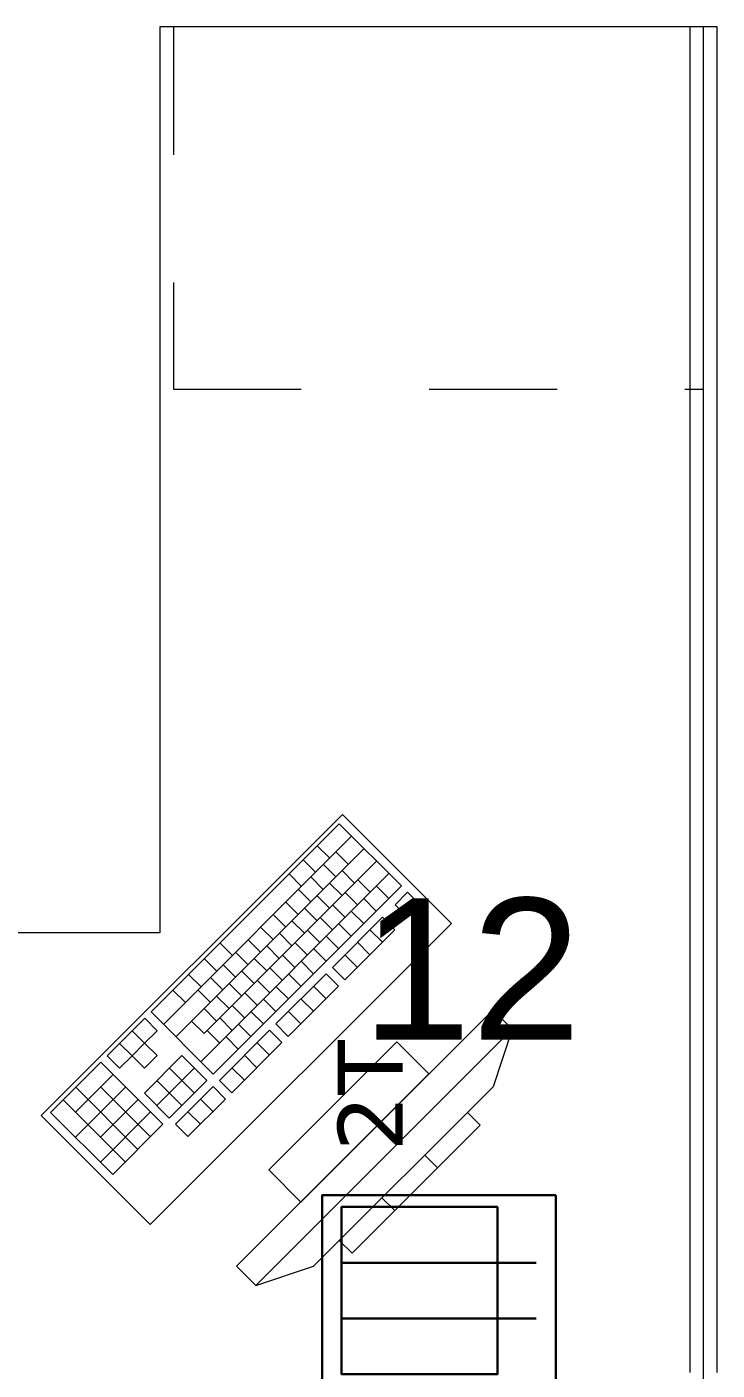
# Model space of a CAD drawing. Header units: inches. Extents: x -19 to 5698, y -728 to 92.
# Drawn here: x 206.317 to 207.079, y 35.002 to 36.485 of the extents above; entities that cross this region are included whole.
import ezdxf

# ---------------------------------------------------------------- set-up
doc = ezdxf.new("R2010")
doc.units = ezdxf.units.IN
doc.header["$MEASUREMENT"] = 0
doc.linetypes.add('HIDDEN', pattern=[0.375, 0.25, -0.125])
doc.linetypes.add('Rayas', pattern=[0.282222, 0.141111, -0.141111])
doc.layers.get('0').update_dxf_attribs({"color": 61})
doc.layers.add('00 conduct tomacorr', color=120, linetype='HIDDEN', lineweight=30)
doc.layers.add('00 IE LUZ EMERGENCIA', color=253, linetype='Continuous', lineweight=0)
doc.layers.add('Interior - Mobiliario', color=7, linetype='Continuous')
doc.styles.add('Annotative', font='arial.ttf')

# ---------------------------------------------------------------- blocks, each defined once
blk = doc.blocks.new('CAJA POP UP 6 MODULOS')
at = {"layer": '00 conduct tomacorr', "linetype": 'Continuous'}
for p, q in [((-0.095, -0.165), (-0.095, -0.0151)), ((-0.052, -0.165), (-0.052, -0.0151)), ((0.052, -0.165), (0.052, -0.0151)), ((0.095, -0.165), (0.095, -0.0151)), ((0, -0.165), (0, -0.18))]:
    blk.add_line(p, q, dxfattribs=at)
for points in [[(-0.147, 0), (0.147, 0), (0.147, -0.18), (-0.147, -0.18)], [(0, 0), (0.147, 0), (0.147, -0.18), (0, -0.18)]]:
    blk.add_lwpolyline(points, close=True, dxfattribs=at)
for points in [[(-0.138, -0.045), (-0.009, -0.045), (-0.009, -0.165), (-0.138, -0.165), (-0.138, -0.045)], [(0.009, -0.045), (0.138, -0.045), (0.138, -0.165), (0.009, -0.165), (0.009, -0.045)]]:
    blk.add_lwpolyline(points, dxfattribs=at)
at = {"color": 1, "insert": (-0.1807, -0.168), "char_height": 0.05, "attachment_point": 1, "rotation": 180}
blk.add_mtext_dynamic_manual_height_columns('{\\fVerdana|b0|i0|c0|p34;2T}', width=0.000481, gutter_width=0.1561, heights=[0], dxfattribs=at)

msp = doc.modelspace()

# ---------------------------------------------------------------- linework, layer by layer
at = {"layer": '00 conduct tomacorr'}
msp.add_arc((213.3792, 41.6528), 13.3201, 208.09815, 239.01187, dxfattribs=at)
at = {"layer": 'Interior - Mobiliario', "color": 175, "linetype": 'Rayas', "lineweight": 13}
for p, q in [((206.4791, 36.4847), (206.4791, 36.0847)), ((206.4791, 36.0847), (207.0641, 36.0847))]:
    msp.add_line(p, q, dxfattribs=at)
at = {"layer": 'Interior - Mobiliario', "color": 175, "linetype": 'Continuous', "lineweight": 13}
for p, q in [((207.0791, 36.4847), (207.0491, 36.4847)), ((207.0491, 36.4847), (207.0491, 34.9997)), ((207.0791, 34.9997), (207.0791, 36.4847)), ((206.6621, 35.6052), (206.4544, 35.3975)), ((206.7307, 35.5366), (206.6621, 35.6052)), ((206.6758, 35.5915), (206.4681, 35.3838)), ((206.6379, 35.5809), (206.6516, 35.5672)), ((206.6895, 35.5778), (206.4818, 35.37)), ((206.6223, 35.5654), (206.636, 35.5517)), ((206.6585, 35.5742), (206.6722, 35.5604)), ((206.7033, 35.564), (206.5129, 35.3736)), ((206.6447, 35.5603), (206.6584, 35.5466)), ((206.6653, 35.5535), (206.679, 35.5398)), ((206.717, 35.5503), (206.5093, 35.3426)), ((206.523, 35.3289), (206.7307, 35.5366)), ((206.6067, 35.5498), (206.6204, 35.5361)), ((206.6308, 35.5465), (206.6445, 35.5327)), ((206.6515, 35.5397), (206.6652, 35.526)), ((206.6825, 35.5433), (206.6962, 35.5296)), ((206.7031, 35.5365), (206.7168, 35.5228)), ((206.617, 35.5326), (206.6307, 35.5189)), ((206.6376, 35.5258), (206.6513, 35.5121)), ((206.6686, 35.5294), (206.6824, 35.5157)), ((206.6893, 35.5226), (206.703, 35.5089)), ((206.7375, 35.5298), (206.7237, 35.5159)), ((206.7513, 35.516), (206.7375, 35.5298)), ((206.6031, 35.5188), (206.6168, 35.5051)), ((206.6238, 35.512), (206.6375, 35.4983)), ((206.6548, 35.5156), (206.6685, 35.5019)), ((206.6754, 35.5088), (206.6891, 35.4951)), ((206.7237, 35.5159), (206.7374, 35.5022)), ((206.7374, 35.5022), (206.7513, 35.516)), ((206.5754, 35.4911), (206.5892, 35.4774)), ((206.5893, 35.5049), (206.603, 35.4912)), ((206.6099, 35.4981), (206.6236, 35.4844)), ((206.6409, 35.5017), (206.6547, 35.488)), ((206.7098, 35.5021), (206.6545, 35.4467)), ((206.6616, 35.4949), (206.6753, 35.4812)), ((206.7236, 35.4883), (206.7098, 35.5021)), ((206.5616, 35.4772), (206.5753, 35.4635)), ((206.5961, 35.4843), (206.6098, 35.4706)), ((206.6271, 35.4879), (206.6408, 35.4742)), ((206.6477, 35.4811), (206.6614, 35.4674)), ((206.6682, 35.433), (206.7236, 35.4883)), ((206.696, 35.4882), (206.7097, 35.4745)), ((206.5306, 35.4736), (206.5443, 35.4599)), ((206.5477, 35.4634), (206.5615, 35.4497)), ((206.5822, 35.4704), (206.5959, 35.4567)), ((206.6132, 35.474), (206.627, 35.4603)), ((206.6339, 35.4672), (206.6476, 35.4535)), ((206.6822, 35.4744), (206.6959, 35.4607)), ((206.5133, 35.4563), (206.527, 35.4426)), ((206.5339, 35.4495), (206.5476, 35.4358)), ((206.5684, 35.4566), (206.5821, 35.4429)), ((206.5994, 35.4602), (206.6131, 35.4465)), ((206.62, 35.4534), (206.6338, 35.4397)), ((206.6545, 35.4467), (206.6682, 35.433)), ((206.6683, 35.4605), (206.682, 35.4468)), ((206.4959, 35.439), (206.5097, 35.4253)), ((206.52, 35.4357), (206.5338, 35.422)), ((206.5545, 35.4427), (206.5682, 35.429)), ((206.5717, 35.4325), (206.5854, 35.4188)), ((206.5856, 35.4463), (206.5993, 35.4326)), ((206.6475, 35.4397), (206.5921, 35.3844)), ((206.6062, 35.4395), (206.6199, 35.4258)), ((206.6612, 35.426), (206.6475, 35.4397)), ((206.4786, 35.4217), (206.4924, 35.408)), ((206.5062, 35.4218), (206.5199, 35.4081)), ((206.5407, 35.4289), (206.5544, 35.4152)), ((206.5579, 35.4186), (206.5716, 35.4049)), ((206.5923, 35.4257), (206.6061, 35.412)), ((206.6059, 35.3706), (206.6612, 35.426)), ((206.6337, 35.4259), (206.6474, 35.4122)), ((206.5268, 35.415), (206.5405, 35.4013)), ((206.544, 35.4048), (206.5577, 35.3911)), ((206.5785, 35.4118), (206.5922, 35.3981)), ((206.6198, 35.4121), (206.6336, 35.3983)), ((206.4475, 35.3905), (206.4059, 35.349)), ((206.4612, 35.3768), (206.4475, 35.3905)), ((206.4544, 35.3975), (206.523, 35.3289)), ((206.4991, 35.3873), (206.5129, 35.3736)), ((206.513, 35.4012), (206.5267, 35.3875)), ((206.5302, 35.3909), (206.5439, 35.3772)), ((206.8318, 35.3999), (206.5489, 35.117)), ((206.5646, 35.398), (206.5784, 35.3843)), ((206.606, 35.3982), (206.6197, 35.3845)), ((206.853, 35.3787), (206.8318, 35.3999)), ((206.4336, 35.3767), (206.4473, 35.363)), ((206.4473, 35.363), (206.4612, 35.3768)), ((206.5163, 35.3771), (206.53, 35.3634)), ((206.5852, 35.3774), (206.5298, 35.322)), ((206.5508, 35.3842), (206.5645, 35.3704)), ((206.5702, 35.0958), (206.853, 35.3787)), ((206.5989, 35.3637), (206.5852, 35.3774)), ((206.5921, 35.3844), (206.6059, 35.3706)), ((206.853, 35.3787), (206.8318, 35.315)), ((206.4198, 35.3628), (206.4335, 35.3491)), ((206.4473, 35.363), (206.4335, 35.3491)), ((206.4611, 35.3493), (206.4473, 35.363)), ((206.537, 35.3703), (206.5507, 35.3566)), ((206.5435, 35.3083), (206.5989, 35.3637)), ((206.5714, 35.3636), (206.5851, 35.3499)), ((206.7257, 35.3645), (206.5843, 35.2231)), ((206.7611, 35.3292), (206.7257, 35.3645)), ((206.4059, 35.349), (206.4197, 35.3353)), ((206.4197, 35.3353), (206.4335, 35.3491)), ((206.4335, 35.3491), (206.4472, 35.3354)), ((206.4886, 35.3494), (206.4471, 35.3079)), ((206.4472, 35.3354), (206.4611, 35.3493)), ((206.516, 35.322), (206.4886, 35.3494)), ((206.5575, 35.3497), (206.5712, 35.336)), ((206.399, 35.3421), (206.3436, 35.2867)), ((206.4127, 35.3284), (206.3712, 35.2868)), ((206.4676, 35.2735), (206.399, 35.3421)), ((206.5023, 35.3357), (206.4608, 35.2941)), ((206.4748, 35.3356), (206.5022, 35.3081)), ((206.5437, 35.3359), (206.5574, 35.3222)), ((206.6197, 35.1877), (206.7611, 35.3292)), ((206.4264, 35.3146), (206.3711, 35.2593)), ((206.3713, 35.3144), (206.4399, 35.2458)), ((206.3989, 35.3145), (206.4537, 35.2597)), ((206.4609, 35.3217), (206.4884, 35.2943)), ((206.4745, 35.2804), (206.516, 35.322)), ((206.5229, 35.3151), (206.4814, 35.2736)), ((206.5366, 35.3014), (206.5229, 35.3151)), ((206.5298, 35.322), (206.5435, 35.3083)), ((206.8318, 35.315), (206.6338, 35.117)), ((206.3575, 35.3005), (206.426, 35.232)), ((206.4402, 35.3009), (206.3986, 35.2594)), ((206.4471, 35.3079), (206.4745, 35.2804)), ((206.4951, 35.2599), (206.5366, 35.3014)), ((206.5091, 35.3013), (206.5228, 35.2876)), ((206.3436, 35.2867), (206.4122, 35.2181)), ((206.4539, 35.2872), (206.3985, 35.2318)), ((206.4952, 35.2874), (206.5089, 35.2737)), ((206.8035, 35.2867), (206.6621, 35.1453)), ((206.8176, 35.2726), (206.8035, 35.2867)), ((206.4122, 35.2181), (206.4676, 35.2735)), ((206.4814, 35.2736), (206.4951, 35.2599)), ((206.6762, 35.1312), (206.8176, 35.2726)), ((206.7564, 35.2396), (206.7705, 35.2254)), ((206.5843, 35.2231), (206.6197, 35.1877)), ((206.7092, 35.1924), (206.7234, 35.1783)), ((206.6621, 35.1453), (206.6762, 35.1312)), ((206.5489, 35.117), (206.5702, 35.0958)), ((206.5702, 35.0958), (206.6338, 35.117))]:
    msp.add_line(p, q, dxfattribs=at)
at = {"layer": 'Interior - Mobiliario', "color": 175, "linetype": 'Continuous', "lineweight": 13, "flags": 128}
for points in [[(207.0641, 34.9847), (207.0641, 36.4847), (206.4641, 36.4847), (206.4641, 35.4847), (205.7641, 35.4847), (205.7641, 34.9847)], [(206.7858, 35.4953), (206.6656, 35.6155), (206.3333, 35.2832), (206.4535, 35.163)]]:
    msp.add_lwpolyline(points, close=True, dxfattribs=at)

# ---------------------------------------------------------------- block references
at = {"layer": '00 conduct tomacorr', "xscale": 1.432830642179531, "yscale": 1.432830642179531, "zscale": 1.432830642179531, "rotation": 269.9999999999999}
msp.add_blockref('CAJA POP UP 6 MODULOS', (206.9012, 34.9847), dxfattribs=at)

# ---------------------------------------------------------------- texts
at = {"layer": '00 IE LUZ EMERGENCIA', "style": 'Annotative'}
msp.add_attdef('12', (206.6865, 35.3669, 0), '', height=0.1562, dxfattribs=at)

doc.saveas('drawing.dxf')
